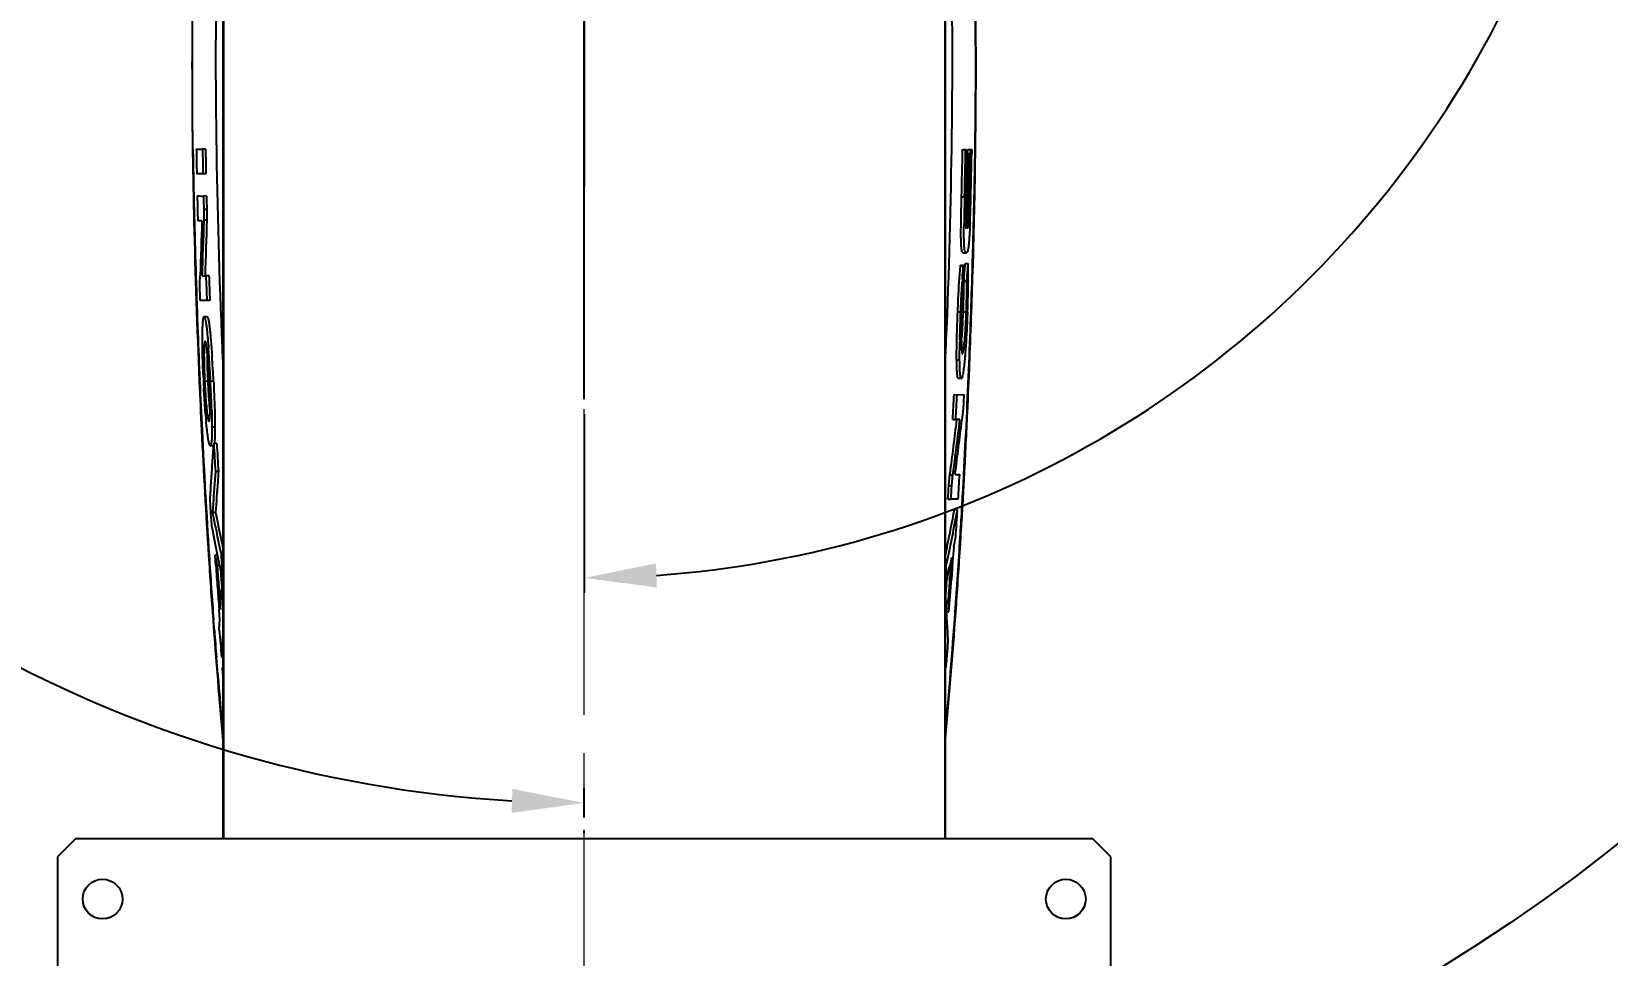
# Model space of a CAD drawing. Header units: millimetres. Extents: x 4086 to 8300, y 123 to 1549.
# Drawn here: x 7668.6 to 7799.5, y 1146.5 to 1223.3 of the extents above; entities that cross this region are included whole.
import ezdxf

# ---------------------------------------------------------------- set-up
doc = ezdxf.new("R2010")
doc.units = ezdxf.units.MM
doc.linetypes.add('CENTER2', pattern=[28.575, 19.05, -3.175, 3.175, -3.175])
doc.layers.add('中心线层', color=7, linetype='CENTER2', lineweight=0)
doc.layers.add('标注层', color=7, linetype='Continuous', lineweight=0)
doc.layers.add('运动范围', color=7, linetype='Continuous')
doc.styles.add('思源黑', font='SourceHanSansCN-Normal.ttf')
doc.dimstyles.new('尺寸标注_1_4比例', dxfattribs={"dimtxt": 7, "dimasz": 6, "dimexe": 2, "dimexo": 1.5, "dimgap": 1, "dimtad": 1, "dimdec": 1, "dimlfac": 4, "dimdsep": 46, "dimtxsty": '思源黑', "dimcen": 0.09, "dimadec": 0, "dimazin": 0, "dimtp": 0.01, "dimtm": 0.01, "dimtfac": 1, "dimtdec": 1, "dimtofl": 0, "dimtmove": 0, "dimatfit": 3, "dimfxl": 1, "dimtolj": 1, "dimarcsym": 0})
doc.dimstyles.new('角度标注', dxfattribs={"dimtxt": 7, "dimasz": 6, "dimexe": 1.25, "dimexo": 0.625, "dimgap": 1, "dimtad": 1, "dimtih": 1, "dimtoh": 1, "dimdsep": 46, "dimtxsty": '思源黑', "dimcen": 2.5, "dimadec": 0, "dimazin": 0, "dimtfac": 1, "dimtmove": 0, "dimatfit": 3, "dimfxl": 1, "dimarcsym": 0})

# ---------------------------------------------------------------- blocks, each defined once
blk = doc.blocks.new('*D1278')
at = {"layer": 'Defpoints', "color": 0}
for p in [(7617.28, 1360.45), (7757.16, 1337.11), (7714.5, 1263.23), (7714.5, 1192.15)]:
    blk.add_point(p, dxfattribs=at)
at = {"layer": '标注层', "color": 0, "lineweight": -2}
for p, q in [((7617.72, 1360.01), (7655.06, 1322.67)), ((7714.5, 1191.52), (7714.5, 1176.66))]:
    blk.add_line(p, q, dxfattribs=at)
for start, end in [(22.0647, 130.9699), (274.0301, 15.378)]:
    blk.add_arc((7714.5, 1263.23), 85.32, start, end, dxfattribs=at)
at = {"layer": '标注层', "color": 0}
for points in [[(7657.88, 1328.38), (7659.25, 1326.91), (7654.18, 1323.55)], [(7720.47, 1179.12), (7720.54, 1177.12), (7714.5, 1177.91)]]:
    blk.add_solid(points, dxfattribs=at)
at = {"layer": '标注层', "color": 0, "insert": (7795.33, 1290.56), "char_height": 7, "attachment_point": 5, "style": '思源黑'}
blk.add_mtext('225%%d', dxfattribs=at)
blk = doc.blocks.new('*D1279')
at = {"layer": 'Defpoints', "color": 0}
for p in [(7811.73, 1360.45), (7662.69, 1351.33), (7714.5, 1262.26), (7714.5, 1157.38)]:
    blk.add_point(p, dxfattribs=at)
at = {"layer": '标注层', "color": 0, "lineweight": -2}
for p, q in [((7811.29, 1360.01), (7786.13, 1334.6)), ((7714.5, 1158), (7714.5, 1160.46))]:
    blk.add_line(p, q, dxfattribs=at)
for start, end in [(48.6196, 154.7778), (160.4476, 266.6635)]:
    blk.add_arc((7714.5, 1262.26), 103.05, start, end, dxfattribs=at)
at = {"layer": '标注层', "color": 0}
for points in [[(7781.94, 1338.85), (7783.31, 1340.31), (7787.01, 1335.49)], [(7708.48, 1158.39), (7708.54, 1160.38), (7714.5, 1159.21)]]:
    blk.add_solid(points, dxfattribs=at)
at = {"layer": '标注层', "color": 0, "insert": (7619.2, 1301.46), "char_height": 7, "attachment_point": 5, "style": '思源黑'}
blk.add_mtext('225%%d', dxfattribs=at)
blk = doc.blocks.new('*D1280')
at = {"layer": 'Defpoints', "color": 0}
for p in [(7714.5, 1202.98), (7714.5, 1125.73), (7756.63, 1083.6), (7655.55, 1023.62)]:
    blk.add_point(p, dxfattribs=at)
at = {"layer": '标注层', "color": 0, "lineweight": -2}
for p, q in [((7714.5, 1203.6), (7714.5, 1244.88)), ((7757.07, 1083.16), (7798.76, 1041.47))]:
    blk.add_line(p, q, dxfattribs=at)
for start, end in [(92.9161, 188.8842), (193.555, 312.0839)]:
    blk.add_arc((7714.5, 1125.73), 117.9, start, end, dxfattribs=at)
at = {"layer": '标注层', "color": 0}
for points in [[(7708.53, 1242.47), (7708.48, 1244.47), (7714.5, 1243.63)], [(7794.21, 1037.5), (7792.84, 1038.95), (7797.87, 1042.36)]]:
    blk.add_solid(points, dxfattribs=at)
at = {"layer": '标注层', "color": 0, "insert": (7598.85, 1102.8), "char_height": 7, "attachment_point": 5, "style": '思源黑'}
blk.add_mtext('225%%d', dxfattribs=at)
blk = doc.blocks.new('*D1281')
at = {"layer": 'Defpoints', "color": 0}
for p in [(7714.5, 1192.15), (7714.5, 1125.73), (7672.82, 1084.04), (7783.63, 1006)]:
    blk.add_point(p, dxfattribs=at)
at = {"layer": '标注层', "color": 0, "lineweight": -2}
for p, q in [((7714.5, 1192.77), (7714.5, 1265.22)), ((7672.38, 1083.6), (7615.87, 1027.09))]:
    blk.add_line(p, q, dxfattribs=at)
for start, end in [(351.0747, 87.5131), (227.487, 347.0957)]:
    blk.add_arc((7714.5, 1125.73), 138.24, start, end, dxfattribs=at)
at = {"layer": '标注层', "color": 0}
for points in [[(7720.53, 1264.84), (7720.48, 1262.84), (7714.5, 1263.97)], [(7621.78, 1024.54), (7620.39, 1023.1), (7616.75, 1027.97)]]:
    blk.add_solid(points, dxfattribs=at)
at = {"layer": '标注层', "color": 0, "insert": (7850.25, 1099.56), "char_height": 7, "attachment_point": 5, "style": '思源黑'}
blk.add_mtext('225%%d', dxfattribs=at)
blk = doc.blocks.new('*D1282')
at = {"layer": 'Defpoints', "color": 0}
for p in [(7714.5, 1263.23), (7714.5, 1125.73), (7897.93, 1125.73)]:
    blk.add_point(p, dxfattribs=at)
at = {"layer": '标注层', "color": 0, "lineweight": -2}
for p, q in [((7716, 1263.23), (7899.93, 1263.23)), ((7897.93, 1257.23), (7897.93, 1131.73)), ((7716, 1125.73), (7899.93, 1125.73))]:
    blk.add_line(p, q, dxfattribs=at)
at = {"layer": '标注层', "color": 0}
for points in [[(7898.93, 1257.23), (7896.93, 1257.23), (7897.93, 1263.23)], [(7896.93, 1131.73), (7898.93, 1131.73), (7897.93, 1125.73)]]:
    blk.add_solid(points, dxfattribs=at)
at = {"layer": '标注层', "color": 0, "insert": (7893.3, 1194.48), "char_height": 7, "attachment_point": 5, "rotation": 90, "style": '思源黑'}
blk.add_mtext('\\A1;550', dxfattribs=at)

msp = doc.modelspace()

# ---------------------------------------------------------------- linework, layer by layer
at = {"layer": '中心线层'}
msp.add_line((7714.505, 1052.2254), (7714.505, 1332.0693), dxfattribs=at)
at = {"layer": '运动范围', "color": 7, "linetype": 'Continuous'}
for p, q in [((7684.505, 1291.7254), (7684.505, 1156.2254)), ((7684.5364, 1291.7254), (7684.5364, 1156.2254)), ((7744.4736, 1156.2254), (7744.4736, 1291.7254)), ((7744.505, 1156.2254), (7744.505, 1291.7254)), ((7714.505, 1244.9754), (7714.505, 1210.4067)), ((7682.288, 1213.5479), (7682.4604, 1213.5477)), ((7682.4604, 1213.5477), (7682.6318, 1213.5476)), ((7682.6318, 1213.5476), (7682.8023, 1213.5475)), ((7683.0519, 1213.5518), (7682.8023, 1213.5475)), ((7745.9292, 1213.525), (7746.1789, 1213.5207)), ((7746.1789, 1213.5207), (7746.2687, 1213.5207)), ((7746.3486, 1213.1816), (7746.3542, 1213.525)), ((7746.3542, 1213.525), (7746.6038, 1213.521)), ((7746.5983, 1213.1773), (7746.6038, 1213.521)), ((7746.6038, 1213.521), (7746.6935, 1213.521)), ((7746.6935, 1213.5211), (7746.688, 1213.1759)), ((7746.2625, 1213.183), (7746.3827, 1213.181)), ((7746.3827, 1213.181), (7746.4786, 1213.181)), ((7682.8423, 1211.4888), (7682.3244, 1211.4892)), ((7683.0919, 1211.4941), (7682.8422, 1211.4888)), ((7682.3631, 1209.6475), (7682.538, 1209.6474)), ((7682.538, 1209.6474), (7682.7117, 1209.6472)), ((7682.7117, 1209.6472), (7682.8841, 1209.6471)), ((7683.1337, 1209.6532), (7682.8841, 1209.6471)), ((7714.505, 1208.3667), (7714.505, 1210.4067)), ((7745.8468, 1209.5733), (7746.0964, 1209.5672)), ((7746.4059, 1209.5724), (7746.3922, 1208.9975)), ((7746.4067, 1209.6088), (7746.4059, 1209.5724)), ((7746.4061, 1209.6168), (7746.528, 1209.614)), ((7683.1624, 1208.5274), (7682.9128, 1208.5208)), ((7746.3922, 1208.9975), (7746.3535, 1207.4828)), ((7682.7569, 1207.574), (7682.414, 1207.574)), ((7682.9149, 1207.6264), (7682.9129, 1207.5685)), ((7683.1645, 1207.6333), (7682.9149, 1207.6264)), ((7746.2406, 1206.936), (7746.2558, 1207.4853)), ((7746.3535, 1207.4828), (7746.3387, 1206.9361)), ((7746.353, 1207.4902), (7746.4417, 1207.4878)), ((7745.9743, 1204.9379), (7745.9716, 1204.9377)), ((7745.9716, 1204.9379), (7746.2211, 1204.9302)), ((7746.2238, 1204.9301), (7746.2211, 1204.9299)), ((7746.7617, 1203.9699), (7746.7888, 1204.913)), ((7746.7965, 1203.8927), (7746.8254, 1204.917)), ((7682.5863, 1202.4086), (7682.6057, 1203.0448)), ((7682.7622, 1203.0237), (7683.0837, 1203.0237)), ((7683.0118, 1203.0322), (7683.3332, 1203.0322)), ((7683.3332, 1203.0322), (7683.0837, 1203.0237)), ((7714.505, 1202.9799), (7714.505, 1203.5104)), ((7745.7504, 1203.8572), (7745.7544, 1203.9045)), ((7745.7504, 1203.8572), (7746, 1203.8489)), ((7745.7544, 1203.9045), (7746.004, 1203.8961)), ((7746, 1203.8489), (7746.004, 1203.8961)), ((7746.004, 1203.8961), (7746.0045, 1203.8612)), ((7746.0045, 1203.8612), (7746.0113, 1203.4309)), ((7746.0283, 1202.6197), (7746.0687, 1203.0938)), ((7746.0687, 1203.0938), (7746.1086, 1203.5657)), ((7746.1086, 1203.5657), (7746.1353, 1203.8851)), ((7746.1353, 1203.8851), (7746.1451, 1204.0024)), ((7746.1451, 1204.0024), (7746.1478, 1204.0356)), ((7746.1478, 1204.0356), (7746.3974, 1204.0277)), ((7746.3581, 1203.5576), (7746.3974, 1204.0277)), ((7746.3974, 1204.0277), (7746.3982, 1203.9813)), ((7745.9011, 1202.483), (7745.9038, 1202.5267)), ((7746.025, 1202.5072), (7746.0211, 1202.4618)), ((7746.0291, 1202.5734), (7746.0283, 1202.6198)), ((7746.0283, 1202.6198), (7746.2778, 1202.6112)), ((7746.0291, 1202.5734), (7746.2786, 1202.5648)), ((7746.0304, 1202.4714), (7746.0299, 1202.5134)), ((7746.2786, 1202.5648), (7746.2778, 1202.6112)), ((7746.2793, 1202.5135), (7746.2786, 1202.5648)), ((7746.2798, 1202.4717), (7746.2793, 1202.5135)), ((7746.4034, 1202.6216), (7746.403, 1202.5769)), ((7683.1604, 1200.95), (7682.6213, 1200.9506)), ((7683.4099, 1200.9596), (7683.1604, 1200.95)), ((7683.1884, 1199.6192), (7682.9317, 1199.6107)), ((7682.9317, 1199.6102), (7682.9389, 1199.6094)), ((7683.1812, 1199.62), (7683.1884, 1199.6192)), ((7745.5282, 1200.0303), (7745.7776, 1200.0203)), ((7745.9906, 1200.0303), (7746.2401, 1200.0209)), ((7683.0306, 1197.5706), (7683.0212, 1197.5657)), ((7745.9139, 1196.5381), (7745.9196, 1196.5387)), ((7746.1514, 1196.5669), (7746.1471, 1196.513)), ((7745.4372, 1196.0492), (7745.6866, 1196.0377)), ((7746.5154, 1195.7928), (7746.524, 1196.0054)), ((7682.5783, 1194.2315), (7682.5725, 1194.3671)), ((7683.2369, 1194.2577), (7682.9875, 1194.2461)), ((7683.7164, 1194.2577), (7683.4671, 1194.2454)), ((7745.5701, 1194.505), (7745.8195, 1194.4932)), ((7745.8267, 1194.4944), (7745.8196, 1194.4948)), ((7745.227, 1193.1512), (7745.4763, 1193.1385)), ((7745.4763, 1193.1385), (7746.0387, 1193.1394)), ((7745.9506, 1191.6815), (7745.875, 1191.0457)), ((7683.3387, 1190.9401), (7683.349, 1190.9383)), ((7683.8362, 1190.4461), (7683.587, 1190.4322)), ((7745.1174, 1191.0786), (7745.3666, 1191.065)), ((7745.4608, 1191.0651), (7745.3666, 1191.065)), ((7745.71, 1191.0655), (7745.4608, 1191.0651)), ((7745.875, 1191.0457), (7745.8701, 1191.0044)), ((7683.4616, 1188.896), (7683.4525, 1188.8962)), ((7683.4617, 1188.8944), (7683.7109, 1188.9085)), ((7683.9837, 1189.0841), (7683.7345, 1189.0696)), ((7683.8745, 1186.7498), (7683.7295, 1184.6712)), ((7684.1236, 1186.7654), (7683.8745, 1186.7498)), ((7744.8737, 1186.4777), (7744.8861, 1186.5704)), ((7744.8737, 1186.4777), (7745.1228, 1186.4622)), ((7745.1228, 1186.4622), (7745.1329, 1186.5379)), ((7745.3117, 1186.5647), (7745.3052, 1186.5152)), ((7745.3052, 1186.5152), (7745.6887, 1186.5158)), ((7683.7295, 1184.6712), (7683.7143, 1184.4519)), ((7744.7921, 1185.5837), (7745.0412, 1185.5677)), ((7683.7143, 1184.4519), (7683.6369, 1183.3411)), ((7683.886, 1183.3572), (7683.6369, 1183.3411)), ((7683.6369, 1183.3411), (7683.8662, 1182.2026)), ((7744.7189, 1184.4579), (7744.968, 1184.4414)), ((7745.5646, 1184.4425), (7744.968, 1184.4414)), ((7745.2612, 1183.5943), (7745.5103, 1183.5786)), ((7745.8713, 1183.5508), (7745.9216, 1184.4236)), ((7745.9159, 1183.5554), (7745.9655, 1184.4196)), ((7683.9129, 1180.5242), (7683.6217, 1181.992)), ((7683.8662, 1182.2026), (7683.8976, 1182.0489)), ((7744.9058, 1180.5043), (7745.0803, 1181.3726)), ((7745.7208, 1180.3368), (7745.7804, 1181.292)), ((7684.0555, 1179.8256), (7683.8456, 1179.8108)), ((7683.9083, 1178.9319), (7683.8456, 1179.8108)), ((7684.0454, 1179.8702), (7683.9129, 1180.5242)), ((7684.049, 1179.8525), (7684.0454, 1179.8702)), ((7684.0517, 1179.8391), (7684.049, 1179.8525)), ((7684.0555, 1179.8206), (7684.0517, 1179.8391)), ((7684.2111, 1179.0635), (7684.0555, 1179.8206)), ((7684.505, 1179.9423), (7684.3395, 1179.9301)), ((7744.5061, 1179.7836), (7744.6462, 1180.4691)), ((7744.5752, 1178.8974), (7744.7351, 1179.6682)), ((7744.6462, 1180.4691), (7744.6631, 1180.5528)), ((7744.7351, 1179.6682), (7744.8951, 1180.4513)), ((7745.0106, 1179.5773), (7744.892, 1179.0084)), ((7744.8951, 1180.4513), (7744.9058, 1180.5043)), ((7745.0173, 1179.6099), (7745.0106, 1179.5773)), ((7745.1316, 1179.6018), (7745.0789, 1178.8618)), ((7745.1907, 1180.4474), (7745.1316, 1179.6018)), ((7684.2338, 1178.9554), (7684.0231, 1178.94)), ((7684.0231, 1178.94), (7684.1135, 1177.7191)), ((7684.2278, 1178.983), (7684.2111, 1179.0635)), ((7684.2345, 1178.9503), (7684.2278, 1178.983)), ((7684.5048, 1177.663), (7684.2345, 1178.9503)), ((7684.2929, 1178.6724), (7684.3623, 1177.7377)), ((7744.505, 1178.9026), (7744.5752, 1178.8972)), ((7744.6379, 1177.8095), (7744.5752, 1178.8972)), ((7745.0642, 1178.658), (7745.0003, 1177.7827)), ((7745.0789, 1178.8618), (7745.0642, 1178.658)), ((7684.1135, 1177.7191), (7684.124, 1177.5798)), ((7684.124, 1177.5798), (7684.1626, 1177.0705)), ((7684.337, 1175.881), (7684.4103, 1177.0894)), ((7684.3623, 1177.7377), (7684.3728, 1177.5988)), ((7684.3728, 1177.5988), (7684.4114, 1177.0894)), ((7684.505, 1177.0967), (7684.4103, 1177.0894)), ((7744.505, 1177.8197), (7744.6379, 1177.8095)), ((7744.513, 1176.1983), (7744.5894, 1177.1959)), ((7744.5894, 1177.1959), (7744.5956, 1177.2778)), ((7744.5956, 1177.2778), (7744.6356, 1177.8096)), ((7684.3011, 1175.2898), (7684.337, 1175.881)), ((7744.496, 1175.9791), (7744.7448, 1175.9596)), ((7744.505, 1176.3372), (7744.5251, 1175.9808)), ((7744.5251, 1175.9808), (7744.527, 1175.9473)), ((7744.527, 1175.9473), (7744.5366, 1175.7772)), ((7744.5366, 1175.7772), (7744.5743, 1175.1105)), ((7744.7952, 1175.0894), (7744.7448, 1175.9596)), ((7683.7858, 1173.553), (7683.722, 1174.4124)), ((7684.2487, 1174.4528), (7684.1831, 1175.2805)), ((7684.1984, 1173.5848), (7684.2487, 1174.4527)), ((7744.5465, 1175.1089), (7744.7952, 1175.0894)), ((7744.5743, 1175.1105), (7744.5762, 1175.077)), ((7684.0734, 1169.8789), (7683.9601, 1171.2892)), ((7684.505, 1171.332), (7684.3854, 1171.3219)), ((7684.5049, 1169.9257), (7684.4588, 1170.4579)), ((7684.4588, 1170.4579), (7684.505, 1170.4579)), ((7672.255, 1156.2254), (7670.755, 1154.7254)), ((7756.755, 1156.2254), (7672.255, 1156.2254)), ((7714.505, 1156.7153), (7714.505, 1156.8645)), ((7758.255, 1154.7254), (7756.755, 1156.2254)), ((7670.755, 1154.7254), (7670.755, 1053.7254)), ((7758.255, 1053.7254), (7758.255, 1154.7254))]:
    msp.add_line(p, q, dxfattribs=at)
at = {"layer": '运动范围'}
for centre, radius in [((7714.505, 1125.7254), 301), ((7714.505, 1125.7254), 275), ((7714.505, 1263.2254), 137.5)]:
    msp.add_circle(centre, radius, dxfattribs=at)
at = {"layer": '运动范围', "color": 7, "linetype": 'Continuous'}
for centre in [(7674.505, 1151.2254), (7754.505, 1151.2254)]:
    msp.add_circle(centre, 1.65, dxfattribs=at)
for centre, radius, start, end in [((8229.019, 1221.3144), 547.0658, 180.813716, 181.029822), ((8231.272, 1222.2491), 549.053, 180.908041, 181.122907), ((8231.8836, 1223.1781), 549.1657, 181.004838, 181.219667), ((8231.8801, 1223.178), 548.9126, 181.004837, 181.219668), ((7187.1074, 1223.2125), 558.9058, 358.601654, 359.006845), ((7187.1052, 1223.2125), 559.1577, 358.601657, 359.006846), ((7187.015, 1223.0362), 559.3346, 358.624925, 359.025227), ((7180.2325, 1221.4838), 566.7962, 358.794843, 359.194567), ((7184.5101, 1222.8831), 561.9564, 358.64668, 359.010747), ((7184.1827, 1222.6981), 562.3763, 358.666323, 359.030341), ((7183.9116, 1222.4946), 562.7638, 358.688495, 359.05135), ((7183.3703, 1222.334), 563.3921, 358.701576, 359.068593), ((8259.8089, 1221.8659), 577.8607, 181.0296266, 181.2122699), ((8301.4392, 1222.253), 619.5226, 181.166521, 181.3583309), ((8294.5941, 1222.6043), 612.6537, 181.2124877, 181.4064481), ((8287.7104, 1223.4697), 605.5051, 181.3080331, 181.5042799), ((7983.0867, 1203.5311), 237.0672, 178.540994, 178.916308), ((7888.1428, 1206.1817), 141.9958, 178.61502, 178.857107), ((7146.102, 1223.7767), 600.3749, 358.4450625, 358.6479905), ((7653.1441, 1211.7223), 93.4076, 358.32982, 358.70666), ((7594.6444, 1212.9564), 152.0111, 358.150154, 358.722622), ((7098.4351, 1223.2062), 648.6118, 358.3838307, 358.7946927), ((7102.5035, 1222.6234), 644.5652, 358.4258743, 358.8387633), ((8379.1024, 1224.2029), 697.2103, 181.3672363, 182.4638497), ((8395.5164, 1225.2034), 713.6093, 181.4161776, 182.1615886), ((8595.6103, 1174.8437), 913.44, 177.9465509, 178.2307956), ((8563.7798, 1176.0987), 881.429, 177.9539309, 178.2495103), ((8562.3074, 1176.1426), 879.7067, 177.9485504, 178.2483852), ((7860.898, 1205.8632), 114.8562, 178.926663, 179.242942), ((7738.1144, 1208.1847), 8.3565, 354.969975, 355.216647), ((7657.9261, 1210.9978), 88.6992, 357.674717, 358.095164), ((8316.5353, 1225.4171), 633.8473, 182.0246673, 182.212226), ((8316.5338, 1225.4171), 633.5961, 182.0246663, 182.2122252), ((7696.0597, 1203.1241), 50.3458, 359.660856, 0.975522), ((7028.2705, 1225.197), 718.8047, 357.9920824, 358.307749), ((7042.1427, 1224.3458), 704.9506, 358.0216431, 358.3374146), ((7824.3471, 1197.5931), 78.5982, 176.252659, 176.401216), ((7718.0043, 1202.1602), 28.0278, 0.721981, 0.844561), ((7662.8394, 1203.3219), 83.567, 357.73622, 359.489214), ((7679.8018, 1203.1324), 66.6035, 359.560547, 359.736509), ((7660.9863, 1203.2236), 85.0643, 357.540026, 357.848571), ((7661.1777, 1203.2167), 85.1224, 357.539952, 357.848396), ((6989.8039, 1226.519), 757.2939, 357.6748895, 357.994093), ((7004.3372, 1225.6535), 742.7787, 357.7124242, 358.0215013), ((8422.0434, 1226.0628), 740.1499, 182.1506199, 182.4543485), ((7831.1441, 1195.8045), 85.4621, 178.726616, 178.856255), ((7606.0555, 1191.2483), 77.4597, 3.773414, 4.243583), ((7559.4934, 1188.2247), 124.1198, 2.780337, 3.75161), ((7559.8697, 1188.2439), 123.9926, 2.780028, 3.751979), ((7041.5038, 1224.3385), 705.5481, 356.9255428, 357.6814885), ((7032.7068, 1224.4956), 714.3855, 357.3658759, 357.6973293), ((8389.8673, 1224.4294), 707.975, 182.4447113, 182.7722456), ((8398.2602, 1225.0247), 716.344, 182.4637142, 182.7874432), ((7794.7431, 1199.4071), 111.9763, 182.352427, 182.641637), ((7791.3399, 1199.2412), 108.5691, 182.636978, 182.9345), ((7755.7776, 1197.6511), 72.8696, 182.323715, 182.678292), ((7755.6486, 1197.631), 72.7398, 182.66721, 183.025315), ((7755.976, 1197.6601), 72.8186, 182.32334, 182.678059), ((7755.8459, 1197.6399), 72.6877, 182.666972, 183.025191), ((7573.2925, 1188.5681), 110.3208, 1.848588, 2.949815), ((7158.1037, 1223.1559), 587.8894, 356.872191, 357.074476), ((7158.0982, 1223.1561), 588.1446, 356.8721941, 357.0744775), ((7730.0576, 1195.2618), 47.1546, 184.53963, 185.294343), ((7604.3443, 1189.6679), 79.2497, 1.629162, 1.778065), ((7068.7901, 1222.8073), 678.2627, 356.9309508, 357.3682606), ((8345.1732, 1222.2491), 663.2277, 182.7708573, 183.6719324), ((8342.0784, 1222.2188), 660.0923, 182.7813298, 183.686433), ((7378.4836, 1235.5675), 369.664, 352.383324, 353.083843), ((7378.4636, 1235.5761), 369.9339, 352.382483, 353.089411), ((7371.1638, 1235.8748), 377.3832, 352.492094, 353.171461), ((8274.3727, 1223.551), 591.6439, 183.341134, 183.5661903), ((8274.3736, 1223.5511), 591.3952, 183.3411327, 183.5661884), ((7132.4661, 1222.1936), 614.2597, 356.4765077, 356.6702446), ((7084.5298, 1222.1019), 662.4642, 356.7394833, 356.9191199), ((7085.5233, 1221.9169), 661.5058, 356.7504593, 356.9303605), ((7944.2556, 1235.2344), 265.4875, 191.268284, 191.932048), ((7479.1296, 1234.346), 270.9276, 348.547722, 349.203251), ((7478.9671, 1234.3892), 271.343, 348.732736, 349.20731), ((7143.2945, 1221.5285), 603.4104, 356.1788484, 356.3941544), ((7105.0758, 1220.917), 641.8839, 356.4607774, 356.6627299), ((7100.683, 1221.0446), 646.3211, 356.4737422, 356.6747494), ((7945.0543, 1235.4126), 266.553, 191.548614, 192.013866), ((7483.2596, 1232.9846), 267.148, 348.658313, 348.848232), ((7132.9102, 1219.162), 613.9943, 355.8802118, 356.4638992), ((8292.0224, 1218.8982), 609.9715, 183.6775623, 184.1822682), ((8286.3614, 1218.6762), 604.2628, 183.6909018, 184.2008322), ((7946.0823, 1232.82), 267.5408, 191.427929, 191.618252), ((8258.7711, 1222.4924), 576.0062, 184.2375737, 184.4546728), ((7167.6374, 1220.8832), 578.8532, 355.730725, 355.9112355), ((7131.6987, 1219.0693), 615.2425, 355.8970875, 356.3905704), ((8261.1229, 1220.5361), 578.712, 184.1226088, 184.3082482), ((7482.5081, 1233.9916), 268.083, 347.902837, 348.164763), ((8254.3395, 1220.0228), 571.9093, 184.308016, 184.48701), ((8254.0859, 1220.5095), 571.5764, 184.358601, 184.53764), ((7172.4869, 1220.5213), 573.9903, 355.5473745, 355.7307123), ((7172.0516, 1220.0482), 574.5055, 355.5116378, 355.7810232), ((8223.1476, 1213.8202), 540.9097, 184.17788, 185.237098), ((7204.8154, 1213.8625), 541.8942, 354.836812, 355.892894), ((7219.4891, 1212.5495), 527.2107, 354.77772, 355.921192), ((8249.5036, 1215.9757), 567.3062, 184.288535, 184.517847), ((8242.7057, 1218.5951), 560.3181, 184.607537, 184.83971), ((8219.8865, 1213.5947), 537.5935, 184.664296, 184.828211), ((8187.2046, 1210.8146), 504.7935, 184.826008, 185.217251)]:
    msp.add_arc(centre, radius, start, end, dxfattribs=at)
for points, knots in [([(7683.5468, 1254.1413), (7683.1103, 1250.5546), (7682.4969, 1243.262), (7682.0452, 1232.2203), (7681.885, 1220.9812), (7681.9676, 1213.4421), (7682.0449, 1209.6406)], [0, 0, 0, 0, 0.24327317, 0.49241005, 0.74398649, 1, 1, 1, 1]), ([(7682.0084, 1213.5452), (7681.9604, 1216.9321), (7681.9288, 1223.707), (7682.128, 1233.8677), (7682.6057, 1244.0192), (7683.211, 1250.7707), (7683.6306, 1254.1318)], [0, 0, 0, 0, 0.25000295, 0.50000504, 0.75000407, 1, 1, 1, 1]), ([(7746.9727, 1213.5163), (7747.0201, 1216.9065), (7747.0502, 1223.688), (7746.8479, 1233.8585), (7746.367, 1244.0197), (7745.7592, 1250.7775), (7745.3381, 1254.1417)], [0, 0, 0, 0, 0.25000358, 0.50000555, 0.75000407, 1, 1, 1, 1]), ([(7746.9363, 1209.5606), (7747.0131, 1213.3702), (7747.0947, 1220.9248), (7746.932, 1232.1867), (7746.4769, 1243.2504), (7745.8605, 1250.5574), (7745.4219, 1254.151)], [0, 0, 0, 0, 0.25603427, 0.50760931, 0.75673617, 1, 1, 1, 1]), ([(7684.5038, 1196.0143), (7684.2484, 1201.7875), (7683.896, 1213.3548), (7683.8925, 1224.9298), (7684.0373, 1230.7205)], [0, 0, 0, 0, 0.4994112, 1, 1, 1, 1]), ([(7744.9389, 1230.7303), (7745.0833, 1225.0294), (7745.0877, 1213.6334), (7744.7517, 1202.2446), (7744.507, 1196.5601)], [0, 0, 0, 0, 0.50057002, 1, 1, 1, 1]), ([(7745.9716, 1204.9379), (7745.911, 1204.9398), (7745.856, 1205.1444), (7745.8242, 1205.4283), (7745.7972, 1205.9636), (7745.7945, 1206.6792), (7745.8067, 1207.9163), (7745.8302, 1208.8956), (7745.8468, 1209.5733)], [0, 0, 0, 0, 0.03894954, 0.09810803, 0.20799928, 0.36924792, 0.56434104, 1, 1, 1, 1]), ([(7682.9128, 1208.5208), (7682.9171, 1208.3597), (7682.9193, 1208.0616), (7682.9201, 1207.7633), (7682.9149, 1207.6264)], [0, 0, 0, 0, 0.54046762, 1, 1, 1, 1]), ([(7683.1624, 1208.5274), (7683.1667, 1208.3664), (7683.1689, 1208.0684), (7683.1697, 1207.7702), (7683.1645, 1207.6333)], [0, 0, 0, 0, 0.54046125, 1, 1, 1, 1]), ([(7746.1753, 1209.0139), (7746.1725, 1208.8764), (7746.164, 1208.3677), (7746.1565, 1207.8586), (7746.1676, 1207.4876)], [0, 0, 0, 0, 0.27040048, 1, 1, 1, 1]), ([(7746.4417, 1207.4878), (7746.4499, 1207.5854), (7746.4833, 1208.0889), (7746.5002, 1208.5933), (7746.5121, 1208.9999)], [0, 0, 0, 0, 0.19394397, 1, 1, 1, 1]), ([(7746.1227, 1205.0858), (7746.1031, 1205.1711), (7746.0731, 1205.4169), (7746.0361, 1206.1821), (7746.045, 1206.8614), (7746.0518, 1207.3808)], [0, 0, 0, 0, 0.11420434, 0.32210213, 1, 1, 1, 1]), ([(7746.1676, 1207.4876), (7746.1707, 1207.3846), (7746.1779, 1207.2269), (7746.1959, 1207.0693), (7746.2085, 1207.0158)], [0, 0, 0, 0, 0.65183294, 1, 1, 1, 1]), ([(7746.2085, 1207.0158), (7746.2108, 1207.0061), (7746.2181, 1206.9785), (7746.2285, 1206.9505), (7746.2407, 1206.936)], [0, 0, 0, 0, 0.34500697, 1, 1, 1, 1]), ([(7746.5523, 1207.399), (7746.5358, 1206.9967), (7746.51, 1206.4394), (7746.4564, 1205.7732), (7746.4195, 1205.4378), (7746.3764, 1205.1986), (7746.3428, 1205.042), (7746.2815, 1204.9302), (7746.2374, 1204.9302)], [0, 0, 0, 0, 0.47928809, 0.66477886, 0.79388571, 0.88371611, 0.94745354, 1, 1, 1, 1]), ([(7746.3386, 1206.9361), (7746.3565, 1206.9562), (7746.3864, 1207.0442), (7746.4011, 1207.1311), (7746.4099, 1207.193)], [0, 0, 0, 0, 0.30049601, 1, 1, 1, 1]), ([(7746.4099, 1207.193), (7746.4125, 1207.2108), (7746.424, 1207.2969), (7746.4326, 1207.3834), (7746.4387, 1207.452)], [0, 0, 0, 0, 0.20730648, 1, 1, 1, 1]), ([(7746.2211, 1204.9302), (7746.2123, 1204.9305), (7746.1837, 1204.9371), (7746.1444, 1204.9955), (7746.131, 1205.0494), (7746.1227, 1205.0858)], [0, 0, 0, 0, 0.13528398, 0.42813034, 1, 1, 1, 1]), ([(7745.5282, 1200.0303), (7745.5422, 1200.3831), (7745.5986, 1201.6597), (7745.672, 1202.9358), (7745.7504, 1203.8572)], [0, 0, 0, 0, 0.2763434, 1, 1, 1, 1]), ([(7745.9169, 1202.73), (7745.9235, 1202.8302), (7745.9486, 1203.2033), (7745.9768, 1203.5763), (7746, 1203.8489)], [0, 0, 0, 0, 0.26846719, 1, 1, 1, 1]), ([(7682.5923, 1201.765), (7682.5902, 1201.8255), (7682.5844, 1202.0399), (7682.5813, 1202.2546), (7682.5863, 1202.4086)], [0, 0, 0, 0, 0.28215551, 1, 1, 1, 1]), ([(7745.7776, 1200.0203), (7745.7861, 1200.2329), (7745.8208, 1201.0541), (7745.8632, 1201.875), (7745.9011, 1202.483)], [0, 0, 0, 0, 0.25884027, 1, 1, 1, 1]), ([(7746.0211, 1202.4618), (7746.0063, 1202.2858), (7745.9454, 1201.4729), (7745.9053, 1200.6585), (7745.8808, 1200.0204)], [0, 0, 0, 0, 0.21669247, 1, 1, 1, 1]), ([(7745.9906, 1200.0303), (7745.9989, 1200.2516), (7746.0251, 1201.065), (7746.037, 1201.8791), (7746.0304, 1202.4714)], [0, 0, 0, 0, 0.27213544, 1, 1, 1, 1]), ([(7746.2401, 1200.0209), (7746.2484, 1200.2432), (7746.2747, 1201.0599), (7746.2866, 1201.8771), (7746.2798, 1202.4717)], [0, 0, 0, 0, 0.27234435, 1, 1, 1, 1]), ([(7682.7979, 1198.3018), (7682.8019, 1198.4884), (7682.8118, 1198.8129), (7682.8354, 1199.1873), (7682.8605, 1199.4077), (7682.8813, 1199.5147), (7682.8979, 1199.5774), (7682.9208, 1199.6103), (7682.9317, 1199.6107)], [0, 0, 0, 0, 0.42157544, 0.73394516, 0.84489685, 0.92503866, 0.97545503, 1, 1, 1, 1]), ([(7682.9389, 1199.6094), (7682.9615, 1199.6093), (7682.9968, 1199.5237), (7683.0135, 1199.467), (7683.025, 1199.4206)], [0, 0, 0, 0, 0.32074667, 1, 1, 1, 1]), ([(7683.025, 1199.4206), (7683.0335, 1199.3862), (7683.0705, 1199.2165), (7683.0966, 1199.0446), (7683.1157, 1198.9077)], [0, 0, 0, 0, 0.20398214, 1, 1, 1, 1]), ([(7683.1884, 1199.6192), (7683.1994, 1199.6192), (7683.2237, 1199.5906), (7683.2574, 1199.5032), (7683.3015, 1199.3228), (7683.3478, 1199.0487), (7683.3962, 1198.6917), (7683.4456, 1198.2469), (7683.4964, 1197.7025), (7683.5482, 1197.0607), (7683.5805, 1196.6006), (7683.5966, 1196.3577)], [0, 0, 0, 0, 0.01000063, 0.02857656, 0.08903483, 0.1747002, 0.28261633, 0.4154255, 0.58128172, 0.77892976, 1, 1, 1, 1]), ([(7745.4372, 1196.0492), (7745.4325, 1196.6641), (7745.4544, 1197.9916), (7745.4998, 1199.3183), (7745.5282, 1200.0303)], [0, 0, 0, 0, 0.46323295, 1, 1, 1, 1]), ([(7745.7031, 1197.7037), (7745.7072, 1197.8909), (7745.7269, 1198.6633), (7745.7543, 1199.4355), (7745.7776, 1200.0203)], [0, 0, 0, 0, 0.24241146, 1, 1, 1, 1]), ([(7745.8808, 1200.0204), (7745.871, 1199.785), (7745.8405, 1198.9503), (7745.8227, 1198.115), (7745.8271, 1197.5154)], [0, 0, 0, 0, 0.28211598, 1, 1, 1, 1]), ([(7745.8735, 1197.8634), (7745.8837, 1197.9945), (7745.9245, 1198.5637), (7745.9533, 1199.1337), (7745.9722, 1199.5725)], [0, 0, 0, 0, 0.23037231, 1, 1, 1, 1]), ([(7746.1229, 1197.8533), (7746.1332, 1197.9844), (7746.1739, 1198.5538), (7746.2028, 1199.1241), (7746.2217, 1199.563)], [0, 0, 0, 0, 0.23038023, 1, 1, 1, 1]), ([(7746.3411, 1200.021), (7746.3299, 1199.7179), (7746.2828, 1198.5657), (7746.2193, 1197.414), (7746.1514, 1196.5669)], [0, 0, 0, 0, 0.26304262, 1, 1, 1, 1]), ([(7682.7984, 1196.9686), (7682.7966, 1197.091), (7682.7917, 1197.5354), (7682.7918, 1197.9799), (7682.7979, 1198.3018)], [0, 0, 0, 0, 0.27536059, 1, 1, 1, 1]), ([(7683.1157, 1198.9077), (7683.1321, 1198.7897), (7683.2114, 1198.1489), (7683.2638, 1197.5051), (7683.3028, 1196.9801)], [0, 0, 0, 0, 0.18445491, 1, 1, 1, 1]), ([(7746.0312, 1196.9591), (7746.0396, 1197.0174), (7746.0782, 1197.3146), (7746.1042, 1197.6133), (7746.1229, 1197.8533)], [0, 0, 0, 0, 0.19673176, 1, 1, 1, 1]), ([(7682.8612, 1194.8109), (7682.8535, 1194.997), (7682.8259, 1195.716), (7682.8061, 1196.4354), (7682.7984, 1196.9686)], [0, 0, 0, 0, 0.25882865, 1, 1, 1, 1]), ([(7682.9458, 1197.1445), (7682.925, 1196.8091), (7682.9251, 1195.992), (7682.9484, 1195.1763), (7682.9678, 1194.6966)], [0, 0, 0, 0, 0.41175541, 1, 1, 1, 1]), ([(7683.0212, 1197.5657), (7683.009, 1197.5595), (7682.9919, 1197.5166), (7682.974, 1197.4379), (7682.9573, 1197.3066), (7682.9495, 1197.2044), (7682.9458, 1197.1445)], [0, 0, 0, 0, 0.09511325, 0.28542745, 0.58352002, 1, 1, 1, 1]), ([(7683.076, 1197.4881), (7683.0698, 1197.5094), (7683.062, 1197.5365), (7683.0405, 1197.571), (7683.0306, 1197.5705)], [0, 0, 0, 0, 0.69065528, 1, 1, 1, 1]), ([(7683.1391, 1197.1557), (7683.1339, 1197.1913), (7683.1166, 1197.3027), (7683.0974, 1197.4143), (7683.076, 1197.4881)], [0, 0, 0, 0, 0.31866434, 1, 1, 1, 1]), ([(7683.2068, 1196.5893), (7683.2013, 1196.643), (7683.1812, 1196.8321), (7683.1586, 1197.021), (7683.1391, 1197.1557)], [0, 0, 0, 0, 0.28397953, 1, 1, 1, 1]), ([(7683.1813, 1196.8038), (7683.18, 1196.7464), (7683.1759, 1196.4837), (7683.1772, 1196.221), (7683.1799, 1196.0158)], [0, 0, 0, 0, 0.21882918, 1, 1, 1, 1]), ([(7683.3653, 1194.2455), (7683.3555, 1194.455), (7683.315, 1195.237), (7683.2624, 1196.0187), (7683.2068, 1196.5893)], [0, 0, 0, 0, 0.26785222, 1, 1, 1, 1]), ([(7745.6866, 1196.0377), (7745.6857, 1196.1484), (7745.6846, 1196.6393), (7745.6914, 1197.1302), (7745.699, 1197.5104)], [0, 0, 0, 0, 0.22546758, 1, 1, 1, 1]), ([(7745.8271, 1197.5154), (7745.8277, 1197.4653), (7745.8306, 1197.2873), (7745.8358, 1197.1093), (7745.8423, 1196.9816)], [0, 0, 0, 0, 0.2813694, 1, 1, 1, 1]), ([(7745.8423, 1196.9816), (7745.8443, 1196.9435), (7745.8515, 1196.8248), (7745.8607, 1196.7056), (7745.8759, 1196.6261)], [0, 0, 0, 0, 0.31979591, 1, 1, 1, 1]), ([(7745.8759, 1196.6261), (7745.8802, 1196.6037), (7745.8856, 1196.5755), (7745.9038, 1196.5378), (7745.9138, 1196.5374)], [0, 0, 0, 0, 0.69318259, 1, 1, 1, 1]), ([(7745.9196, 1196.5387), (7745.9322, 1196.5407), (7745.9542, 1196.5841), (7745.9774, 1196.6594), (7746.006, 1196.7938), (7746.0223, 1196.8977), (7746.0312, 1196.9591)], [0, 0, 0, 0, 0.08720509, 0.2758945, 0.5774646, 1, 1, 1, 1]), ([(7746.1471, 1196.513), (7746.142, 1196.4505), (7746.1225, 1196.2168), (7746.1009, 1195.9833), (7746.0833, 1195.8124)], [0, 0, 0, 0, 0.26750592, 1, 1, 1, 1]), ([(7683.1799, 1196.0158), (7683.1813, 1195.9124), (7683.189, 1195.4764), (7683.2038, 1195.0405), (7683.2172, 1194.7081)], [0, 0, 0, 0, 0.23711223, 1, 1, 1, 1]), ([(7745.5701, 1194.505), (7745.5567, 1194.5056), (7745.5307, 1194.5501), (7745.513, 1194.627), (7745.4911, 1194.7593), (7745.4667, 1195.0222), (7745.4461, 1195.4591), (7745.4393, 1195.8354), (7745.4372, 1196.0492)], [0, 0, 0, 0, 0.02590657, 0.07979786, 0.16335069, 0.27700356, 0.58975612, 1, 1, 1, 1]), ([(7745.7539, 1194.6666), (7745.7251, 1194.8426), (7745.7005, 1195.3012), (7745.6893, 1195.7583), (7745.6866, 1196.0377)], [0, 0, 0, 0, 0.38956175, 1, 1, 1, 1]), ([(7746.0833, 1195.8124), (7746.0632, 1195.6234), (7746.025, 1195.2946), (7745.9683, 1194.9163), (7745.9231, 1194.6942), (7745.8922, 1194.587), (7745.8694, 1194.5243), (7745.8427, 1194.493), (7745.8315, 1194.4935)], [0, 0, 0, 0, 0.42065433, 0.73291067, 0.84405295, 0.92446665, 0.97515523, 1, 1, 1, 1]), ([(7683.0101, 1193.792), (7683.0198, 1193.6089), (7683.0577, 1192.9497), (7683.1059, 1192.2909), (7683.1582, 1191.8169)], [0, 0, 0, 0, 0.27776858, 1, 1, 1, 1]), ([(7683.2595, 1193.8038), (7683.2655, 1193.6901), (7683.2899, 1193.2512), (7683.319, 1192.8125), (7683.3455, 1192.4879)], [0, 0, 0, 0, 0.25911906, 1, 1, 1, 1]), ([(7683.4348, 1191.925), (7683.435, 1192.087), (7683.4273, 1192.8609), (7683.3966, 1193.6344), (7683.3653, 1194.2455)], [0, 0, 0, 0, 0.20926638, 1, 1, 1, 1]), ([(7683.7164, 1194.2577), (7683.7351, 1193.8943), (7683.7941, 1192.6245), (7683.8346, 1191.3534), (7683.8362, 1190.4461)], [0, 0, 0, 0, 0.28625482, 1, 1, 1, 1]), ([(7745.8195, 1194.4932), (7745.8002, 1194.4941), (7745.7705, 1194.571), (7745.7609, 1194.6235), (7745.7539, 1194.6666)], [0, 0, 0, 0, 0.30657192, 1, 1, 1, 1]), ([(7683.051, 1191.5296), (7683.0374, 1191.7), (7682.9835, 1192.4173), (7682.9413, 1193.1355), (7682.9132, 1193.6831)], [0, 0, 0, 0, 0.23769687, 1, 1, 1, 1]), ([(7683.3455, 1192.4879), (7683.3519, 1192.4088), (7683.3758, 1192.1295), (7683.4036, 1191.8505), (7683.4284, 1191.651)], [0, 0, 0, 0, 0.28312272, 1, 1, 1, 1]), ([(7683.1582, 1191.8169), (7683.1633, 1191.7712), (7683.1815, 1191.6131), (7683.2025, 1191.4553), (7683.2207, 1191.3437)], [0, 0, 0, 0, 0.28929223, 1, 1, 1, 1]), ([(7683.2207, 1191.3437), (7683.2302, 1191.2853), (7683.2479, 1191.186), (7683.2778, 1191.0591), (7683.3034, 1190.9842), (7683.3258, 1190.9442), (7683.3387, 1190.9401)], [0, 0, 0, 0, 0.41720392, 0.71493531, 0.90479847, 1, 1, 1, 1]), ([(7683.39, 1191.0327), (7683.3939, 1191.0536), (7683.4104, 1191.1671), (7683.4171, 1191.2817), (7683.4216, 1191.375)], [0, 0, 0, 0, 0.18503175, 1, 1, 1, 1]), ([(7683.4216, 1191.375), (7683.4236, 1191.4152), (7683.431, 1191.5985), (7683.4338, 1191.7819), (7683.4348, 1191.925)], [0, 0, 0, 0, 0.21953283, 1, 1, 1, 1]), ([(7683.562, 1191.921), (7683.5659, 1191.7846), (7683.5786, 1191.2884), (7683.5863, 1190.7921), (7683.587, 1190.4322)], [0, 0, 0, 0, 0.27497034, 1, 1, 1, 1]), ([(7745.9995, 1192.3254), (7745.9965, 1192.2652), (7745.9842, 1192.0503), (7745.9691, 1191.8354), (7745.9506, 1191.6815)], [0, 0, 0, 0, 0.28010128, 1, 1, 1, 1]), ([(7683.1768, 1190.2081), (7683.1705, 1190.2624), (7683.1442, 1190.4963), (7683.1209, 1190.7307), (7683.1042, 1190.9107)], [0, 0, 0, 0, 0.23198867, 1, 1, 1, 1]), ([(7683.4504, 1188.896), (7683.439, 1188.8953), (7683.411, 1188.9249), (7683.3691, 1189.032), (7683.3089, 1189.2792), (7683.2427, 1189.6884), (7683.1994, 1190.0182), (7683.1768, 1190.2081)], [0, 0, 0, 0, 0.02531781, 0.07562103, 0.26542134, 0.57645912, 1, 1, 1, 1]), ([(7683.3492, 1190.9362), (7683.3602, 1190.9367), (7683.3799, 1190.9777), (7683.3855, 1191.0084), (7683.39, 1191.0327)], [0, 0, 0, 0, 0.3098812, 1, 1, 1, 1]), ([(7683.587, 1190.4322), (7683.5867, 1190.3176), (7683.5835, 1189.9365), (7683.5749, 1189.5549), (7683.5533, 1189.2892)], [0, 0, 0, 0, 0.3006274, 1, 1, 1, 1]), ([(7683.8362, 1190.4461), (7683.836, 1190.3315), (7683.8327, 1189.9505), (7683.8241, 1189.5691), (7683.8025, 1189.3034)], [0, 0, 0, 0, 0.30061051, 1, 1, 1, 1]), ([(7683.512, 1188.9863), (7683.5063, 1188.9633), (7683.4987, 1188.9311), (7683.4739, 1188.8951), (7683.4617, 1188.8944)], [0, 0, 0, 0, 0.65996716, 1, 1, 1, 1]), ([(7683.5533, 1189.2892), (7683.5507, 1189.2576), (7683.5413, 1189.1562), (7683.5289, 1189.0545), (7683.512, 1188.9863)], [0, 0, 0, 0, 0.31126344, 1, 1, 1, 1]), ([(7683.5841, 1186.7687), (7683.5954, 1186.9422), (7683.6412, 1187.6456), (7683.6872, 1188.349), (7683.722, 1188.879)], [0, 0, 0, 0, 0.24655705, 1, 1, 1, 1]), ([(7683.727, 1188.9172), (7683.7247, 1188.9148), (7683.7199, 1188.9107), (7683.7138, 1188.9087), (7683.7109, 1188.9085)], [0, 0, 0, 0, 0.54094038, 1, 1, 1, 1]), ([(7683.8025, 1189.3034), (7683.8005, 1189.2786), (7683.793, 1189.1947), (7683.7831, 1189.1109), (7683.7723, 1189.0525)], [0, 0, 0, 0, 0.29475919, 1, 1, 1, 1]), ([(7683.449, 1184.6908), (7683.4601, 1184.8614), (7683.5051, 1185.5541), (7683.5501, 1186.2467), (7683.5841, 1186.7687)], [0, 0, 0, 0, 0.24634535, 1, 1, 1, 1]), ([(7684.1236, 1186.7654), (7684.1033, 1186.4742), (7684.0239, 1185.3382), (7683.9448, 1184.2021), (7683.886, 1183.3572)], [0, 0, 0, 0, 0.25629575, 1, 1, 1, 1]), ([(7744.7921, 1185.5837), (7744.7973, 1185.6647), (7744.8189, 1185.9632), (7744.8442, 1186.2616), (7744.8737, 1186.4777)], [0, 0, 0, 0, 0.27124487, 1, 1, 1, 1]), ([(7745.0412, 1185.5677), (7745.0464, 1185.6488), (7745.068, 1185.9474), (7745.0933, 1186.246), (7745.1228, 1186.4622)], [0, 0, 0, 0, 0.27123516, 1, 1, 1, 1]), ([(7683.4754, 1183.6615), (7683.4629, 1183.8593), (7683.4519, 1184.2021), (7683.4395, 1184.5459), (7683.449, 1184.6908)], [0, 0, 0, 0, 0.57713407, 1, 1, 1, 1]), ([(7683.6217, 1181.992), (7683.5948, 1182.1294), (7683.5623, 1182.4733), (7683.5294, 1182.8162), (7683.5163, 1183.0206)], [0, 0, 0, 0, 0.40600958, 1, 1, 1, 1]), ([(7744.5762, 1175.077), (7744.5866, 1174.8925), (7744.6275, 1174.1697), (7744.6685, 1173.4468), (7744.6992, 1172.9084)], [0, 0, 0, 0, 0.25514941, 1, 1, 1, 1]), ([(7684.505, 1173.4766), (7684.4949, 1173.2936), (7684.4552, 1172.5753), (7684.4153, 1171.8571), (7684.3854, 1171.3219)], [0, 0, 0, 0, 0.25486568, 1, 1, 1, 1]), ([(7744.6992, 1172.9084), (7744.707, 1172.7715), (7744.6895, 1172.4278), (7744.6728, 1172.0853), (7744.6557, 1171.8799)], [0, 0, 0, 0, 0.39945814, 1, 1, 1, 1]), ([(7744.6019, 1171.239), (7744.5955, 1171.1638), (7744.569, 1170.8832), (7744.5354, 1170.6033), (7744.5049, 1170.3992)], [0, 0, 0, 0, 0.26776578, 1, 1, 1, 1])]:
    msp.add_open_spline(points, degree=3, knots=knots, dxfattribs=at)
for points in [[(7682.8841, 1209.6471), (7682.8933, 1209.2716), (7682.9029, 1208.8962), (7682.9128, 1208.5208)], [(7683.1337, 1209.6532), (7683.1429, 1209.2779), (7683.1525, 1208.9026), (7683.1624, 1208.5274)], [(7746.0113, 1203.4309), (7746.016, 1203.123), (7746.0205, 1202.8151), (7746.025, 1202.5072)], [(7746.2778, 1202.6113), (7746.3049, 1202.9267), (7746.3317, 1203.2422), (7746.3581, 1203.5576)], [(7682.6213, 1200.9506), (7682.6115, 1201.222), (7682.6018, 1201.4935), (7682.5923, 1201.765)], [(7746.0387, 1193.1394), (7746.0258, 1192.8681), (7746.0127, 1192.5967), (7745.9995, 1192.3254)], [(7744.7189, 1184.4579), (7744.7437, 1184.8331), (7744.7681, 1185.2084), (7744.7921, 1185.5837)], [(7744.968, 1184.4414), (7744.9927, 1184.8169), (7745.0171, 1185.1923), (7745.0412, 1185.5677)], [(7683.5163, 1183.0206), (7683.5025, 1183.2342), (7683.4889, 1183.4479), (7683.4754, 1183.6615)], [(7744.6557, 1171.8799), (7744.6379, 1171.6663), (7744.62, 1171.4526), (7744.6019, 1171.239)]]:
    msp.add_open_spline(points, degree=3, dxfattribs=at)

# ---------------------------------------------------------------- dimensions: what is measured, and where the dimension line sits
at = {"layer": '标注层'}
dim = msp.add_angular_dim_3p(base=(7662.6866, 1351.3329), center=(7714.505, 1262.2598), p1=(7811.7321, 1360.4526), p2=(7714.505, 1157.3754), dimstyle='角度标注', dxfattribs=at)
dim.commit()
dim.dimension.update_dxf_attribs({"geometry": '*D1279', "text_midpoint": (7619.2026, 1301.4597)})
for base, center, p1, p2, picture, middle in [((7757.1645, 1337.1137), (7714.505, 1263.2254), (7714.505, 1192.1473), (7617.2778, 1360.4526), '*D1278', (7795.3255, 1290.5633)), ((7783.6271, 1006.0025), (7714.505, 1125.7254), (7672.8208, 1084.0413), (7714.505, 1192.1473), '*D1281', (7850.2513, 1099.5648)), ((7655.5547, 1023.6205), (7714.505, 1125.7254), (7714.505, 1202.9798), (7756.6311, 1083.5993), '*D1280', (7598.8538, 1102.8045))]:
    dim = msp.add_angular_dim_3p(base=base, center=center, p1=p1, p2=p2, dimstyle='角度标注', dxfattribs=at)
    dim.commit()
    dim.dimension.update_dxf_attribs({"geometry": picture, "text_midpoint": middle, "dimtype": 165})
dim = msp.add_linear_dim(base=(7897.9271, 1125.7254), p1=(7714.505, 1263.2254), p2=(7714.505, 1125.7254), angle=90, dimstyle='尺寸标注_1_4比例', dxfattribs=at)
dim.commit()
dim.dimension.update_dxf_attribs({"geometry": '*D1282', "text_midpoint": (7893.301, 1194.4754)})

doc.saveas('drawing.dxf')
